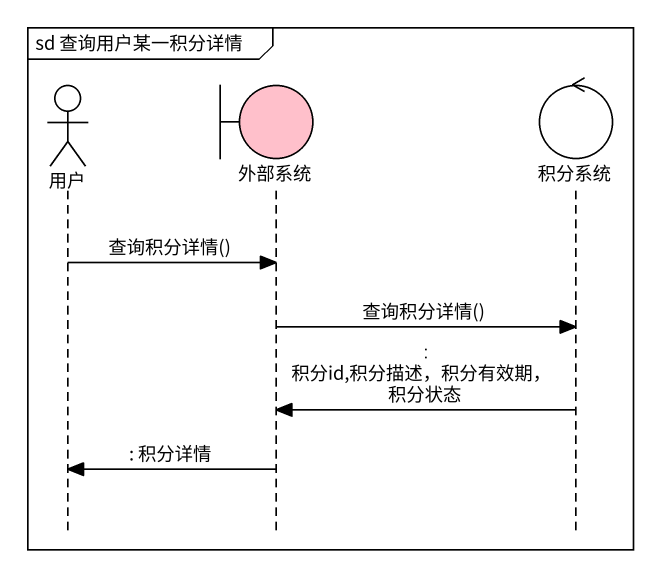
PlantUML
@startuml
mainframe sd 查询用户某一积分详情
hide footbox
actor 用户
boundary 外部系统 #FFC0CB
control 积分系统

用户 -> 外部系统 : 查询积分详情()
外部系统 -> 积分系统 : 查询积分详情()
积分系统 -> 外部系统 : : 积分id,积分描述，积分有效期，积分状态
外部系统 -> 用户 : : 积分详情
@enduml
